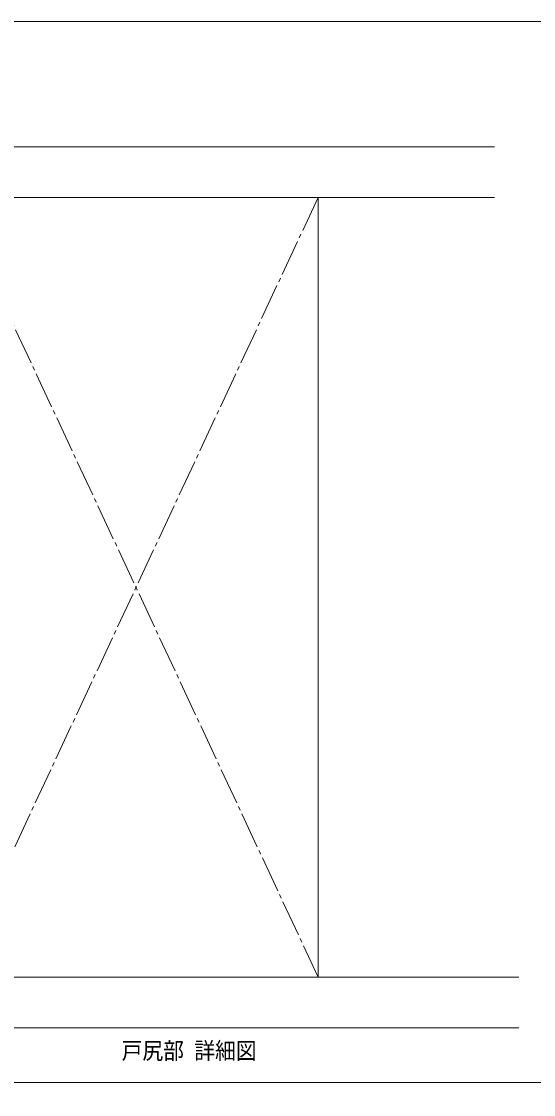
# Model space of a CAD drawing. Units: millimetres, scale not verified. Extents: x -606 to 606, y -304 to 304.
# Drawn here: x 4.9 to 131.5, y 12 to 277 of the extents above; entities that cross this region are included whole.
import ezdxf
from ezdxf.enums import TextEntityAlignment as Align

# ---------------------------------------------------------------- set-up
doc = ezdxf.new("R2010")
doc.units = ezdxf.units.MM
doc.header["$LTSCALE"] = 2
doc.linetypes.add('CHAIN2', pattern=[12, 9, -1, 1, -1])
for name, color, linetype, lineweight in [('0-0_1図面枠', 7, 'Continuous', 9), ('0-1_3一般', 7, 'Continuous', 9), ('0-4_2寸法-3', 7, 'Continuous', 9)]:
    doc.layers.add(name, color=color, linetype=linetype, lineweight=lineweight)
doc.styles.add('ＭＳ ゴシック', font='')
doc.styles.get('ＭＳ ゴシック').set_extended_font_data('MS Gothic')

# ---------------------------------------------------------------- blocks, each defined once
blk = doc.blocks.new('グループ-2')
at = {"layer": '0-0_1図面枠'}
blk.add_lwpolyline([(-800, 554), (800, 554), (800, -554), (-800, -554)], close=True, dxfattribs=at)
blk = doc.blocks.new('図面枠')
at = {"layer": '0-0_1図面枠'}
blk.add_blockref('グループ-2', (0, 0), dxfattribs=at)
blk = doc.blocks.new('グループ-9')
at = {"layer": '0-1_3一般'}
for p, q in [((312, 492), (601.241, 492)), ((601.241, 467), (312, 467)), ((514, 467), (334, 467)), ((514, 82), (514, 467)), ((312, 82), (613.241, 82)), ((334, 82), (514, 82)), ((613.241, 57), (312, 57))]:
    blk.add_line(p, q, dxfattribs=at)
at = {"layer": '0-1_3一般', "linetype": 'CHAIN2'}
for p, q in [((334, 467), (514, 82)), ((514, 467), (334, 82))]:
    blk.add_line(p, q, dxfattribs=at)

msp = doc.modelspace()

# ---------------------------------------------------------------- linework, layer by layer
at = {"layer": '0-0_1図面枠'}
msp.add_line((171.25, 15), (-528.75, 15), dxfattribs=at)

# ---------------------------------------------------------------- block references
at = {"layer": '0-0_1図面枠', "xscale": 0.5, "yscale": 0.5}
msp.add_blockref('図面枠', (-178.75, 0), dxfattribs=at)
at = {"layer": '0-1_3一般', "xscale": 0.5, "yscale": 0.5}
msp.add_blockref('グループ-9', (-178.75, 0), dxfattribs=at)

# ---------------------------------------------------------------- texts
at = {"layer": '0-4_2寸法-3', "style": 'ＭＳ ゴシック', "width": 0.9}
msp.add_text('戸尻部 詳細図', height=4.179, dxfattribs=at).set_placement((29.7, 19.484), align=Align.BOTTOM_LEFT)

doc.saveas('drawing.dxf')
